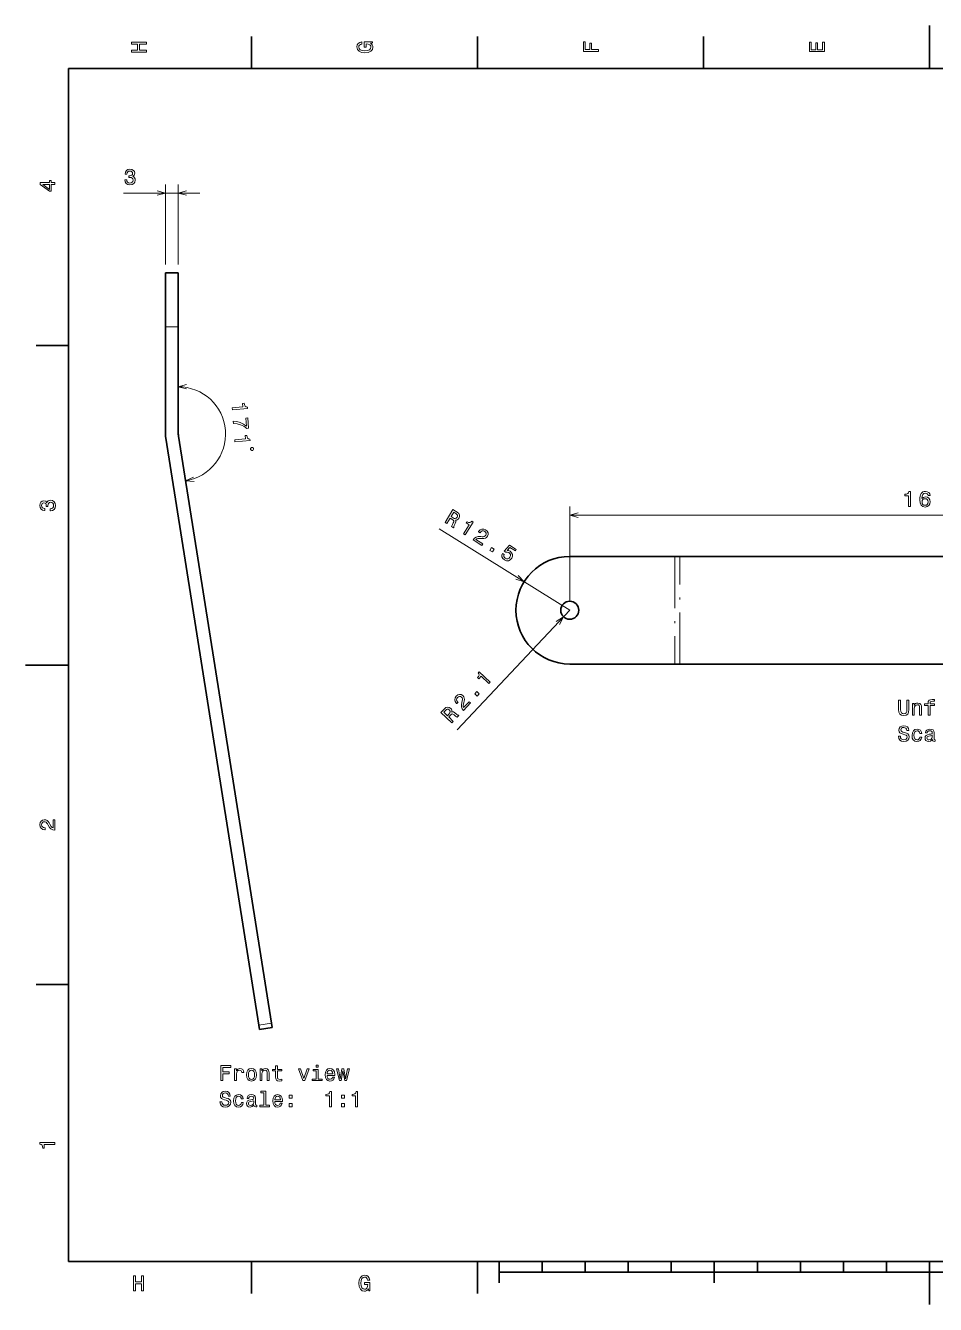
# Model space of a CAD drawing. Extents: x 0 to 420, y 0 to 297.
# Drawn here: x 0 to 211.4, y 0 to 297 of the extents above; entities that cross this region are included whole.
import ezdxf

# ---------------------------------------------------------------- set-up
doc = ezdxf.new("R2010")
doc.units = 0
doc.linetypes.add('DASHDOT', pattern=[18.5, 12, -3, 0.5, -3])

msp = doc.modelspace()

# ---------------------------------------------------------------- linework, layer by layer
at = {"color": 7, "lineweight": 35, "ltscale": 0.25}
for p, q in [((210, 287), (210, 297)), ((10, 148.5), (0, 148.5)), ((210, 10), (210, 0))]:
    msp.add_line(p, q, dxfattribs=at)
at = {"color": 7, "lineweight": 35, "ltscale": 0.1875}
for p, q in [((52.5, 287), (52.5, 294.5)), ((105, 287), (105, 294.5)), ((157.5, 287), (157.5, 294.5)), ((10, 222.699997), (2.5, 222.699997)), ((10, 74.300003), (2.5, 74.300003)), ((52.5, 10), (52.5, 2.5)), ((105, 10), (105, 2.5))]:
    msp.add_line(p, q, dxfattribs=at)
at = {"color": 7, "lineweight": 35}
for p, q in [((410, 287), (10, 287)), ((10, 287), (10, 10)), ((32.469357, 227.042053), (32.469357, 202.607666)), ((35.469357, 227.042053), (35.469357, 202.607666)), ((32.580162, 201.199738), (54.181099, 64.816803)), ((35.543228, 201.669067), (57.144161, 65.286102)), ((150.86026, 173.713226), (126.425873, 173.713226)), ((290.074463, 173.713226), (151.991486, 173.713226)), ((126.425873, 148.713226), (150.86026, 148.713226)), ((151.991486, 148.713226), (283.042664, 148.713226)), ((10, 10), (410, 10)), ((110, 7.5), (310, 7.5))]:
    msp.add_line(p, q, dxfattribs=at)
at = {"color": 7, "lineweight": 13, "ltscale": 0.464034}
for p, q in [((32.469357, 241.542053), (32.469357, 260.103394)), ((35.469357, 241.542053), (35.469357, 260.103394))]:
    msp.add_line(p, q, dxfattribs=at)
at = {"color": 7, "lineweight": 13, "ltscale": 0.442098}
msp.add_line((22.785418, 258.103394), (40.469357, 258.103394), dxfattribs=at)
at = {"color": 7, "lineweight": 35, "ltscale": 0.3125}
for p, q in [((32.469357, 239.542053), (32.469357, 227.042053)), ((35.469357, 239.542053), (35.469357, 227.042053))]:
    msp.add_line(p, q, dxfattribs=at)
at = {"color": 7, "lineweight": 35, "ltscale": 0.075}
for p, q in [((35.469357, 239.542053), (32.469357, 239.542053)), ((57.300598, 64.298431), (54.337532, 63.829132))]:
    msp.add_line(p, q, dxfattribs=at)
at = {"color": 7, "lineweight": 13, "ltscale": 0.075}
for p, q in [((32.469357, 227.042053), (35.469357, 227.042053)), ((57.144161, 65.286102), (54.181099, 64.816803))]:
    msp.add_line(p, q, dxfattribs=at)
at = {"color": 7, "lineweight": 13}
for p, q in [((126.425873, 163.213226), (126.425873, 185.291077)), ((126.425873, 183.291077), (291.425873, 183.291077)), ((126.425873, 161.213226), (96.051651, 180.124146)), ((126.425873, 161.213226), (100.231491, 133.413803))]:
    msp.add_line(p, q, dxfattribs=at)
at = {"color": 7, "lineweight": 35, "ltscale": 0.028281}
for p, q in [((151.991486, 173.713226), (150.86026, 173.713226)), ((150.86026, 148.713226), (151.991486, 148.713226))]:
    msp.add_line(p, q, dxfattribs=at)
at = {"color": 7, "linetype": 'DASHDOT', "lineweight": 13}
for p, q in [((150.86026, 173.713226), (150.86026, 148.713226)), ((151.991486, 148.713226), (151.991486, 173.713226))]:
    msp.add_line(p, q, dxfattribs=at)
at = {"color": 7, "lineweight": 35, "ltscale": 0.025}
for p, q in [((54.181099, 64.816803), (54.337532, 63.829132)), ((57.144161, 65.286102), (57.300598, 64.298431))]:
    msp.add_line(p, q, dxfattribs=at)
at = {"color": 7, "lineweight": 35, "ltscale": 0.125}
for p, q in [((110, 10), (110, 5)), ((160, 10), (160, 5))]:
    msp.add_line(p, q, dxfattribs=at)
at = {"color": 7, "lineweight": 35, "ltscale": 0.0625}
for p, q in [((120, 10), (120, 7.5)), ((130, 10), (130, 7.5)), ((140, 10), (140, 7.5)), ((150, 10), (150, 7.5)), ((170, 10), (170, 7.5)), ((180, 10), (180, 7.5)), ((190, 10), (190, 7.5)), ((200, 10), (200, 7.5))]:
    msp.add_line(p, q, dxfattribs=at)
at = {"color": 7, "lineweight": 13}
for points in [[(28.083214, 290.829987), (28.083214, 291.299011), (26.439121, 291.299011), (26.439121, 292.701019), (28.083214, 292.701019), (28.083214, 293.164978), (24.583214, 293.164978), (24.583214, 292.701019), (26.010447, 292.701019), (26.010447, 291.299011), (24.583214, 291.299011), (24.583214, 290.829987)], [(80.114197, 292.922913), (80.583214, 293.008667), (80.583214, 293.260803), (78.692001, 293.260803), (78.692001, 291.984863), (79.120674, 291.984863), (79.120674, 292.771606), (79.15094, 292.771606), (79.614914, 292.71109), (79.957855, 292.549713), (80.174713, 292.302612), (80.245316, 291.994965), (80.154541, 291.652039), (79.882202, 291.384735), (79.433357, 291.213257), (78.818085, 291.15274), (78.207855, 291.208221), (77.759003, 291.3797), (77.486671, 291.652039), (77.390854, 292.020172), (77.441284, 292.272339), (77.582497, 292.479126), (77.819527, 292.630402), (78.137245, 292.716156), (78.137245, 293.215424), (77.653099, 293.08429), (77.289986, 292.837189), (77.068085, 292.489197), (76.987396, 292.050446), (77.113472, 291.475525), (77.481628, 291.041779), (78.0616, 290.764404), (78.833214, 290.668579), (79.609871, 290.764404), (80.189842, 291.041779), (80.557999, 291.450287), (80.679039, 291.964691), (80.638687, 292.252167), (80.537827, 292.509369), (80.361313, 292.731262)], [(133.083206, 290.966156), (133.083206, 291.43515), (131.474411, 291.43515), (131.474411, 292.907776), (131.055832, 292.907776), (131.055832, 291.43515), (130.006836, 291.43515), (130.006836, 293.245697), (129.583206, 293.245697), (129.583206, 290.966156)], [(185.583206, 290.940918), (185.583206, 293.159943), (185.159576, 293.159943), (185.159576, 291.404907), (183.974411, 291.404907), (183.974411, 292.968292), (183.555832, 292.968292), (183.555832, 291.404907), (182.506836, 291.404907), (182.506836, 293.119598), (182.083206, 293.119598), (182.083206, 290.940918)], [(23.032536, 261.20282), (23.032536, 261.167511), (23.113228, 260.68335), (23.350258, 260.320251), (23.723457, 260.088257), (24.217693, 260.002533), (24.742189, 260.088257), (25.135561, 260.310181), (25.387722, 260.663208), (25.4785, 261.117065), (25.438156, 261.414612), (25.327204, 261.656708), (25.145649, 261.843323), (24.903572, 261.979492), (25.231382, 262.251831), (25.347378, 262.685547), (25.271729, 263.078918), (25.054871, 263.376465), (24.701843, 263.563049), (24.217693, 263.628601), (23.763803, 263.547913), (23.415821, 263.326019), (23.188877, 262.972992), (23.113228, 262.503967), (23.113228, 262.468689), (23.562075, 262.468689), (23.602421, 262.791443), (23.733543, 263.023438), (23.94536, 263.164612), (24.24291, 263.215088), (24.505157, 263.174713), (24.6968, 263.068817), (24.812796, 262.897339), (24.858185, 262.665344), (24.812796, 262.418213), (24.691757, 262.251831), (24.479942, 262.15094), (24.192478, 262.120667), (23.995792, 262.125732), (23.995792, 261.727295), (24.24291, 261.737396), (24.560635, 261.692017), (24.797665, 261.570984), (24.938875, 261.374268), (24.989307, 261.117065), (24.933832, 260.824585), (24.787579, 260.607727), (24.555592, 260.471558), (24.247953, 260.426147), (23.930229, 260.476593), (23.698242, 260.627869), (23.551989, 260.869965), (23.496513, 261.20282)], [(6.833213, 260.077362), (6.833213, 260.53125), (5.965778, 260.53125), (5.965778, 261.030548), (5.56232, 261.030548), (5.56232, 260.53125), (3.408862, 260.53125), (3.408862, 260.072327), (5.521974, 258.539185), (5.965778, 258.539185), (5.965778, 260.077362)], [(5.56232, 258.96283), (3.993876, 260.077362), (5.56232, 260.077362)], [(48.011887, 208.248505), (48.047894, 207.790985), (51.562241, 208.067566), (51.535336, 208.409454), (51.221527, 208.4758), (51.001144, 208.640564), (50.858719, 208.907593), (50.788422, 209.28653), (50.431458, 209.258453), (50.49556, 208.44397)], [(48.257133, 205.132324), (48.297096, 204.624542), (49.139725, 204.523895), (49.936935, 204.293243), (50.688339, 203.937561), (51.404388, 203.452606), (51.821686, 203.485443), (51.633339, 205.878632), (51.175819, 205.842621), (51.32618, 203.932098), (50.60392, 204.431732), (49.862175, 204.793243), (49.085068, 205.025482)], [(48.598137, 200.799469), (48.634144, 200.341949), (52.148491, 200.61853), (52.121586, 200.960419), (51.807777, 201.026764), (51.587395, 201.191528), (51.444969, 201.458557), (51.374672, 201.837494), (51.017708, 201.809418), (51.08181, 200.994934)], [(52.26849, 198.77243), (52.286797, 198.539825), (52.53772, 198.325531), (52.770332, 198.343842), (52.984642, 198.594757), (52.966331, 198.827362), (52.715412, 199.041656), (52.482796, 199.023376)], [(205.099075, 185.291077), (205.558014, 185.291077), (205.558014, 188.816284), (205.215073, 188.816284), (205.124283, 188.508652), (204.942734, 188.30188), (204.665359, 188.180847), (204.282074, 188.140503), (204.282074, 187.78244), (205.099075, 187.78244)], [(210.136246, 187.847992), (210.040436, 188.2565), (209.818527, 188.559082), (209.475586, 188.750732), (209.031784, 188.816284), (208.734222, 188.780991), (208.47702, 188.685165), (208.250076, 188.528824), (208.058441, 188.306931), (207.907135, 188.029541), (207.796188, 187.69165), (207.725586, 187.293243), (207.705414, 186.844391), (207.786102, 186.12825), (208.033218, 185.608795), (208.431641, 185.296112), (208.976303, 185.190216), (209.4655, 185.280991), (209.838699, 185.518021), (210.08078, 185.89122), (210.166504, 186.36528), (210.08078, 186.844391), (209.848785, 187.212555), (209.490723, 187.444534), (209.046906, 187.525223), (208.56781, 187.424362), (208.209732, 187.136902), (208.285385, 187.69165), (208.446762, 188.090073), (208.693878, 188.327103), (209.036819, 188.407791), (209.288986, 188.367447), (209.480621, 188.261536), (209.606705, 188.085022), (209.672272, 187.847992)], [(209.677307, 186.360245), (209.621841, 186.042511), (209.480621, 185.800446), (209.253677, 185.639069), (208.971268, 185.588623), (208.673706, 185.639069), (208.446762, 185.795395), (208.300507, 186.037476), (208.255127, 186.355194), (208.305557, 186.667877), (208.446762, 186.904907), (208.678757, 187.056213), (208.99144, 187.111679), (209.263763, 187.056213), (209.480621, 186.909958), (209.621841, 186.672913)], [(5.73379, 184.329117), (5.769093, 184.329117), (6.253242, 184.409805), (6.616354, 184.646835), (6.848343, 185.020035), (6.934078, 185.514282), (6.848343, 186.038773), (6.626441, 186.432144), (6.273415, 186.684311), (5.819525, 186.775085), (5.521974, 186.734741), (5.279899, 186.623795), (5.0933, 186.44223), (4.957133, 186.20015), (4.684798, 186.527969), (4.251081, 186.643967), (3.857709, 186.568314), (3.560158, 186.351456), (3.373559, 185.998428), (3.307997, 185.514282), (3.388689, 185.060394), (3.610591, 184.712402), (3.963617, 184.485458), (4.432637, 184.409805), (4.46794, 184.409805), (4.46794, 184.858658), (4.145173, 184.899002), (3.913184, 185.030121), (3.771974, 185.241943), (3.721542, 185.53949), (3.761888, 185.801743), (3.867795, 185.993378), (4.039265, 186.109375), (4.271254, 186.15477), (4.518372, 186.109375), (4.684798, 185.988342), (4.785663, 185.77652), (4.815922, 185.489059), (4.810879, 185.292374), (5.209294, 185.292374), (5.199208, 185.53949), (5.244596, 185.857224), (5.365634, 186.094254), (5.56232, 186.235458), (5.819525, 186.285889), (6.112032, 186.230423), (6.328891, 186.084167), (6.465058, 185.852173), (6.510447, 185.54454), (6.460014, 185.226807), (6.308718, 184.994827), (6.066643, 184.848572), (5.73379, 184.793091)], [(97.442657, 181.614075), (97.840813, 181.36618), (98.621811, 182.62059), (99.028526, 182.367371), (99.320221, 182.167938), (99.471275, 181.990723), (99.486069, 181.785461), (99.371613, 181.506226), (99.15313, 181.107574), (99.021545, 180.838989), (98.97963, 180.657166), (99.429161, 180.377289), (99.479813, 180.458618), (99.455971, 180.639801), (99.560333, 180.883759), (99.828896, 181.381912), (99.977356, 181.782578), (99.948189, 181.9552), (99.844704, 182.132492), (100.082596, 182.132904), (100.295761, 182.208115), (100.490105, 182.348511), (100.657066, 182.559433), (100.82103, 182.956375), (100.817711, 183.332703), (100.636436, 183.671326), (100.285774, 183.966873), (99.292519, 184.585266)], [(99.947891, 183.672272), (100.193054, 183.483978), (100.326508, 183.288025), (100.348808, 183.066223), (100.240738, 182.806763), (100.04332, 182.585098), (99.834435, 182.507217), (99.589516, 182.552765), (99.306473, 182.699295), (98.848373, 182.984497), (99.464104, 183.97348)], [(101.746544, 178.934479), (102.136139, 178.69191), (103.999321, 181.684509), (103.708199, 181.865768), (103.468536, 181.652588), (103.205124, 181.573029), (102.905685, 181.616882), (102.558983, 181.785202), (102.369736, 181.481232), (103.063301, 181.049423)], [(103.950539, 177.562271), (105.992699, 176.290833), (106.221931, 176.659012), (104.607895, 177.66391), (104.823082, 177.809158), (105.081161, 177.880157), (105.745636, 177.88826), (106.078194, 177.859436), (106.475372, 177.867615), (106.809868, 177.95639), (107.082726, 178.137024), (107.304131, 178.397217), (107.455246, 178.802155), (107.429955, 179.209991), (107.23365, 179.581726), (106.875481, 179.893829), (106.419167, 180.076935), (105.981354, 180.070297), (105.580223, 179.874481), (105.247833, 179.493286), (105.210518, 179.43335), (105.600113, 179.190796), (105.621437, 179.225037), (105.841225, 179.492172), (106.090096, 179.634277), (106.359482, 179.656647), (106.632835, 179.551819), (106.854492, 179.354401), (106.971947, 179.132751), (106.987869, 178.891144), (106.90007, 178.654709), (106.74749, 178.47644), (106.562195, 178.360107), (106.334564, 178.299835), (106.066223, 178.288696), (105.728333, 178.30896), (105.143509, 178.304733), (104.67218, 178.206085), (104.283409, 177.97287), (103.958534, 177.575119)], [(107.871323, 175.121201), (108.462135, 174.753357), (108.859299, 175.391266), (108.268478, 175.759109)], [(110.758995, 174.398636), (110.634605, 173.988922), (110.673798, 173.58432), (110.875427, 173.221146), (111.229324, 172.911713), (111.709709, 172.719543), (112.178543, 172.718765), (112.60051, 172.919418), (112.94841, 173.296906), (113.12352, 173.740372), (113.112595, 174.180847), (112.916779, 174.581985), (112.546814, 174.913315), (112.193733, 175.061859), (111.857452, 175.07518), (112.475784, 175.801132), (113.777283, 174.990829), (113.995857, 175.341888), (112.407509, 176.330795), (111.191132, 174.901886), (111.533638, 174.688644), (111.907227, 174.73526), (112.269348, 174.610809), (112.514038, 174.393112), (112.638519, 174.125504), (112.640625, 173.833099), (112.519798, 173.534058), (112.304779, 173.293655), (112.03717, 173.169159), (111.744751, 173.167053), (111.445717, 173.287888), (111.237465, 173.459137), (111.123238, 173.666885), (111.090759, 173.90097), (111.15715, 174.150742)], [(107.646698, 144.199753), (107.961426, 144.533768), (105.39576, 146.951309), (105.160576, 146.701706), (105.32222, 146.424667), (105.348198, 146.150726), (105.246071, 145.865845), (105.012581, 145.559219), (105.273186, 145.31366), (105.833473, 145.908279)], [(101.740852, 137.932022), (103.390587, 139.682846), (103.074928, 139.980286), (101.771049, 138.596512), (101.671165, 138.836151), (101.652527, 139.103165), (101.775826, 139.756149), (101.869766, 140.076462), (101.940201, 140.467438), (101.919228, 140.812881), (101.796051, 141.116028), (101.584709, 141.38446), (101.217598, 141.612579), (100.81279, 141.668335), (100.409615, 141.549316), (100.032906, 141.259842), (99.763283, 140.848679), (99.683319, 140.418182), (99.796059, 139.986282), (100.104095, 139.585159), (100.155487, 139.536728), (100.470215, 139.870743), (100.440849, 139.898422), (100.222382, 140.166641), (100.13224, 140.43866), (100.163506, 140.707169), (100.320267, 140.954437), (100.557571, 141.132736), (100.79805, 141.204102), (101.03804, 141.171997), (101.25248, 141.03923), (101.39711, 140.854446), (101.474548, 140.649811), (101.48867, 140.414764), (101.446609, 140.149506), (101.360008, 139.822281), (101.248634, 139.248138), (101.252251, 138.766617), (101.404083, 138.339432), (101.729843, 137.942398)], [(104.908203, 141.293457), (105.38549, 141.799988), (104.838585, 142.315308), (104.361305, 141.808792)], [(202.812851, 138.188004), (202.883453, 137.557602), (203.105362, 137.108765), (203.478561, 136.851547), (204.018173, 136.760773), (204.552765, 136.851547), (204.925964, 137.108765), (205.147858, 137.552567), (205.223511, 138.188004), (205.223511, 140.356598), (204.754486, 140.356598), (204.754486, 138.162796), (204.709106, 137.734116), (204.572937, 137.426483), (204.340942, 137.244919), (204.018173, 137.184402), (203.685333, 137.244919), (203.453339, 137.426483), (203.317169, 137.72908), (203.276825, 138.162796), (203.276825, 140.356598), (202.812851, 140.356598)], [(206.010254, 136.856598), (206.454056, 136.856598), (206.454056, 138.419998), (206.499451, 138.778061), (206.645706, 139.040314), (206.87265, 139.201706), (207.175247, 139.262222), (207.417313, 139.211792), (207.568619, 139.075623), (207.644257, 138.848679), (207.669479, 138.546082), (207.669479, 136.856598), (208.113281, 136.856598), (208.113281, 138.636856), (208.093109, 138.994934), (208.002335, 139.29248), (207.704773, 139.564804), (207.240799, 139.660629), (206.983597, 139.625336), (206.766739, 139.52951), (206.580139, 139.368118), (206.433884, 139.15126), (206.433884, 139.564804), (206.010254, 139.564804)], [(209.661545, 139.095795), (209.661545, 136.856598), (210.105362, 136.856598), (210.105362, 139.095795), (211.113998, 139.095795), (211.113998, 139.47403), (210.105362, 139.47403), (210.105362, 139.640457), (210.140656, 139.842194), (210.256653, 139.978363), (210.453339, 140.059052), (210.735764, 140.08931), (211.113998, 140.069138), (211.113998, 140.452423), (210.634888, 140.477631), (210.201172, 140.432251), (209.89859, 140.296082), (209.717026, 140.059052), (209.661545, 139.721146), (209.661545, 139.47403), (208.849594, 139.47403), (208.849594, 139.095795)], [(99.045647, 135.071671), (99.367294, 135.413025), (98.29184, 136.426392), (98.620407, 136.775085), (98.873512, 137.021637), (99.07708, 137.13472), (99.281212, 137.108673), (99.532356, 136.94133), (99.87999, 136.648407), (100.117302, 136.466385), (100.28727, 136.389374), (100.650421, 136.77478), (100.580681, 136.840485), (100.398361, 136.852905), (100.179825, 137.003387), (99.744522, 137.365051), (99.381081, 137.589722), (99.2061, 137.595215), (99.011848, 137.528793), (99.058434, 137.762085), (99.026802, 137.985901), (98.927559, 138.204147), (98.753769, 138.40947), (98.397034, 138.648605), (98.027451, 138.719681), (97.659706, 138.608856), (97.30072, 138.323471), (96.498329, 137.471909)], [(97.522789, 137.934052), (97.755783, 138.137207), (97.974236, 138.229324), (98.196083, 138.207382), (98.429092, 138.050186), (98.607391, 137.812881), (98.642479, 137.592728), (98.549454, 137.361633), (98.349915, 137.113098), (97.979851, 136.720367), (97.131966, 137.519287)], [(203.221344, 131.964661), (202.762421, 131.964661), (202.863281, 131.430084), (203.115448, 131.036713), (203.503769, 130.799683), (204.028259, 130.713943), (204.547714, 130.794632), (204.93605, 131.016541), (205.183167, 131.364517), (205.273941, 131.823456), (205.198288, 132.237), (204.986481, 132.504288), (204.643539, 132.680801), (204.184601, 132.811935), (203.791229, 132.907745), (203.534027, 133.018707), (203.387772, 133.180084), (203.342392, 133.432251), (203.387772, 133.659195), (203.518906, 133.830658), (203.720627, 133.946655), (203.998001, 133.987), (204.280426, 133.936569), (204.502335, 133.8004), (204.64859, 133.573456), (204.719193, 133.265823), (205.178116, 133.265823), (205.178116, 133.275909), (205.097427, 133.749969), (204.860397, 134.102997), (204.487198, 134.324905), (203.98288, 134.400543), (203.528992, 134.324905), (203.175964, 134.113083), (202.94902, 133.785278), (202.868317, 133.361649), (202.933884, 132.983398), (203.125534, 132.726196), (203.428116, 132.554718), (203.84166, 132.423599), (204.250168, 132.307602), (204.5578, 132.196655), (204.7444, 132.035278), (204.809967, 131.773026), (204.749451, 131.505737), (204.593109, 131.304001), (204.356079, 131.177917), (204.048431, 131.137573), (203.705505, 131.193054), (203.443253, 131.354431), (203.276825, 131.616684)], [(207.735031, 132.620285), (208.173798, 132.620285), (208.083023, 133.023743), (207.866165, 133.341476), (207.528259, 133.538162), (207.089508, 133.6138), (206.605362, 133.512939), (206.237198, 133.230515), (206.005219, 132.771591), (205.924515, 132.156311), (206.000168, 131.546082), (206.227112, 131.092194), (206.585175, 130.809769), (207.074371, 130.713943), (207.508087, 130.789597), (207.845993, 131.001404), (208.077972, 131.334259), (208.178848, 131.778061), (207.755219, 131.778061), (207.679565, 131.495651), (207.538345, 131.283829), (207.336624, 131.15271), (207.089508, 131.112366), (206.781876, 131.177917), (206.559967, 131.379654), (206.423798, 131.707458), (206.378403, 132.171448), (206.423798, 132.625336), (206.565002, 132.95314), (206.791962, 133.154877), (207.089508, 133.225479), (207.351746, 133.180084), (207.548431, 133.064087), (207.679565, 132.872452)], [(210.65506, 131.162796), (210.65506, 131.147659), (210.680283, 130.976196), (210.755936, 130.855164), (211.073654, 130.759338), (211.32077, 130.799683), (211.32077, 131.142624), (211.214859, 131.127487), (211.073654, 131.193054), (211.048431, 131.394791), (211.048431, 132.796799), (210.987915, 133.154877), (210.811401, 133.407028), (210.503769, 133.558334), (210.070053, 133.6138), (209.646423, 133.553284), (209.33374, 133.381821), (209.137054, 133.114517), (209.071487, 132.761505), (209.071487, 132.731232), (209.46991, 132.731232), (209.505219, 132.943054), (209.616165, 133.094345), (209.797714, 133.185135), (210.054916, 133.220428), (210.302048, 133.195221), (210.478561, 133.119568), (210.584457, 132.988449), (210.619766, 132.806885), (210.599594, 132.595078), (210.518906, 132.489166), (210.317169, 132.438736), (209.938934, 132.398392), (209.505219, 132.307602), (209.197571, 132.146225), (209.016022, 131.894058), (208.960541, 131.520859), (209.010971, 131.188004), (209.167313, 130.940887), (209.419479, 130.784546), (209.767456, 130.72908), (210.236481, 130.834991)], [(210.60463, 131.757889), (210.544113, 131.495651), (210.382736, 131.293915), (210.140656, 131.162796), (209.843109, 131.117401), (209.651459, 131.142624), (209.515305, 131.223312), (209.429565, 131.364517), (209.404343, 131.561203), (209.424515, 131.737717), (209.505219, 131.8638), (209.827972, 132.00502), (210.236481, 132.065536), (210.60463, 132.186569)], [(6.833213, 110.169449), (6.833213, 112.575073), (6.399496, 112.575073), (6.399496, 110.673775), (6.162464, 110.779686), (5.965778, 110.961243), (5.607709, 111.521034), (5.456412, 111.818588), (5.239553, 112.151443), (4.987392, 112.388474), (4.689842, 112.524643), (4.351945, 112.575073), (3.928314, 112.489334), (3.595461, 112.252304), (3.383646, 111.889191), (3.307997, 111.420174), (3.393732, 110.93602), (3.630764, 110.567871), (4.009006, 110.330833), (4.508286, 110.250145), (4.578891, 110.250145), (4.578891, 110.709076), (4.538545, 110.709076), (4.195605, 110.754463), (3.943444, 110.890633), (3.782061, 111.107491), (3.726585, 111.394958), (3.777017, 111.687462), (3.903098, 111.90432), (4.099784, 112.045532), (4.346902, 112.095963), (4.578891, 112.060661), (4.775577, 111.964844), (4.947046, 111.803459), (5.098343, 111.581558), (5.259727, 111.284004), (5.572406, 110.789772), (5.90526, 110.441788), (6.308718, 110.235016), (6.818084, 110.169449)], [(45.369125, 51.972504), (45.838146, 51.972504), (45.838146, 53.581295), (47.310768, 53.581295), (47.310768, 53.999882), (45.838146, 53.999882), (45.838146, 55.048874), (47.648663, 55.048874), (47.648663, 55.472504), (45.369125, 55.472504)], [(48.561489, 51.972504), (49.005291, 51.972504), (49.005291, 53.520775), (49.050682, 53.893974), (49.186848, 54.161263), (49.408752, 54.322647), (49.706303, 54.378124), (49.928204, 54.342819), (50.094631, 54.241955), (50.195496, 54.070488), (50.230797, 53.838497), (50.679646, 53.838497), (50.619125, 54.246998), (50.452698, 54.539505), (50.175323, 54.716019), (49.797081, 54.776539), (49.539875, 54.736191), (49.317974, 54.635326), (49.121288, 54.46386), (48.964947, 54.231869), (48.964947, 54.680717), (48.561489, 54.680717)], [(51.299961, 53.324089), (51.380653, 52.708817), (51.61264, 52.254925), (51.980797, 51.972504), (52.475033, 51.876682), (52.964226, 51.972504), (53.332382, 52.249882), (53.564369, 52.703773), (53.650105, 53.324089), (53.564369, 53.939362), (53.332382, 54.398296), (52.964226, 54.675674), (52.475033, 54.776539), (51.980797, 54.675674), (51.61264, 54.393253), (51.380653, 53.939362)], [(51.753853, 53.329132), (51.79924, 53.783024), (51.940453, 54.110832), (52.167397, 54.312561), (52.475033, 54.383167), (52.777626, 54.312561), (53.00457, 54.115875), (53.145782, 53.783024), (53.196213, 53.329132), (53.145782, 52.870197), (53.00457, 52.537346), (52.777626, 52.335617), (52.475033, 52.270054), (52.167397, 52.335617), (51.940453, 52.537346), (51.79924, 52.870197)], [(54.46711, 51.972504), (54.910912, 51.972504), (54.910912, 53.535904), (54.956303, 53.893974), (55.102554, 54.156219), (55.329498, 54.317604), (55.632095, 54.378124), (55.874168, 54.32769), (56.025467, 54.191525), (56.101112, 53.964577), (56.126331, 53.661983), (56.126331, 51.972504), (56.570133, 51.972504), (56.570133, 53.752762), (56.549961, 54.110832), (56.459183, 54.408382), (56.161633, 54.680717), (55.697655, 54.776539), (55.440453, 54.741234), (55.223595, 54.645416), (55.036995, 54.484032), (54.890739, 54.267174), (54.890739, 54.680717), (54.46711, 54.680717)], [(58.098232, 54.211697), (58.098232, 52.855068), (58.12849, 52.416309), (58.269703, 52.113712), (58.552124, 51.937202), (59.031227, 51.876682), (59.555725, 51.901897), (59.555725, 52.285183), (59.17244, 52.254925), (58.824455, 52.295269), (58.637856, 52.421352), (58.557167, 52.633167), (58.542038, 52.930717), (58.542038, 54.211697), (59.555725, 54.211697), (59.555725, 54.589939), (58.542038, 54.589939), (58.542038, 55.381725), (58.098232, 55.381725), (58.098232, 54.589939), (57.331661, 54.589939), (57.331661, 54.211697)], [(64.387138, 51.972504), (64.856155, 51.972504), (65.844627, 54.680717), (65.385696, 54.680717), (64.624168, 52.496998), (63.847511, 54.680717), (63.383537, 54.680717)], [(67.967834, 52.345703), (67.967834, 54.589939), (66.828064, 54.589939), (66.828064, 54.211697), (67.524025, 54.211697), (67.524025, 52.345703), (66.616241, 52.345703), (66.616241, 51.972504), (68.885696, 51.972504), (68.885696, 52.345703)], [(67.982956, 55.59354), (67.513939, 55.59354), (67.513939, 55.089218), (67.982956, 55.089218)], [(70.035553, 53.198009), (71.810768, 53.198009), (71.815811, 53.404781), (71.735123, 53.984753), (71.513214, 54.418468), (71.160194, 54.680717), (70.69117, 54.776539), (70.232239, 54.675674), (69.879211, 54.393253), (69.652267, 53.934319), (69.571579, 53.329132), (69.647224, 52.708817), (69.874168, 52.254925), (70.222153, 51.972504), (70.676041, 51.876682), (71.069412, 51.942245), (71.392181, 52.113712), (71.629211, 52.386047), (71.765381, 52.749161), (71.326614, 52.749161), (71.23584, 52.547432), (71.104721, 52.396133), (70.731522, 52.275097), (70.444054, 52.330574), (70.227196, 52.507088), (70.085983, 52.794548), (70.035553, 53.182877)], [(70.035553, 53.571205), (70.091026, 53.919189), (70.227196, 54.176395), (70.433968, 54.332733), (70.706299, 54.38821), (70.973595, 54.332733), (71.180367, 54.176395), (71.306442, 53.919189), (71.351837, 53.571205)], [(73.323738, 51.972504), (73.727196, 54.272217), (74.130653, 51.972504), (74.554283, 51.972504), (75.219986, 54.680717), (74.791313, 54.680717), (74.342468, 52.381004), (73.944054, 54.680717), (73.505295, 54.680717), (73.106873, 52.381004), (72.658028, 54.680717), (72.234398, 54.680717), (72.900101, 51.972504)], [(45.606155, 47.080574), (45.147224, 47.080574), (45.248089, 46.54599), (45.500248, 46.152618), (45.888577, 45.915588), (46.413074, 45.829853), (46.932526, 45.910545), (47.320854, 46.132446), (47.567974, 46.480431), (47.658752, 46.939362), (47.583103, 47.352909), (47.371288, 47.620197), (47.028347, 47.796711), (46.569412, 47.927837), (46.176041, 48.023659), (45.918839, 48.134609), (45.772583, 48.29599), (45.727196, 48.548153), (45.772583, 48.775097), (45.903706, 48.946568), (46.105438, 49.062561), (46.382813, 49.102909), (46.665234, 49.052475), (46.887138, 48.916309), (47.03339, 48.689362), (47.103996, 48.381725), (47.562931, 48.381725), (47.562931, 48.391811), (47.482239, 48.865875), (47.245205, 49.218903), (46.872005, 49.440804), (46.367683, 49.516453), (45.913795, 49.440804), (45.560768, 49.228989), (45.333824, 48.90118), (45.253132, 48.477547), (45.318691, 48.099304), (45.510334, 47.842102), (45.812931, 47.670631), (46.226475, 47.539509), (46.634975, 47.423512), (46.942612, 47.312561), (47.129211, 47.15118), (47.194775, 46.888931), (47.134254, 46.621639), (46.977913, 46.41991), (46.740883, 46.293831), (46.433247, 46.253483), (46.090305, 46.30896), (45.82806, 46.470345), (45.661633, 46.73259)], [(50.119846, 47.736195), (50.558605, 47.736195), (50.467827, 48.139652), (50.250969, 48.457375), (49.913074, 48.65406), (49.474312, 48.72971), (48.990162, 48.628845), (48.622005, 48.346424), (48.390018, 47.887489), (48.309326, 47.272217), (48.384975, 46.661987), (48.611919, 46.208096), (48.96999, 45.925674), (49.459183, 45.829853), (49.892899, 45.905502), (50.230797, 46.117317), (50.462784, 46.450169), (50.563648, 46.893974), (50.140018, 46.893974), (50.064369, 46.611553), (49.923161, 46.399738), (49.721432, 46.268616), (49.474312, 46.228268), (49.166676, 46.293831), (48.944775, 46.49556), (48.808605, 46.823368), (48.763218, 47.287346), (48.808605, 47.741238), (48.949818, 48.069046), (49.176762, 48.270775), (49.474312, 48.341381), (49.736561, 48.29599), (49.933247, 48.179996), (50.064369, 47.988354)], [(53.039875, 46.278702), (53.039875, 46.263569), (53.06509, 46.092102), (53.140739, 45.971062), (53.458462, 45.87524), (53.705582, 45.915588), (53.705582, 46.258526), (53.599674, 46.243397), (53.458462, 46.30896), (53.433247, 46.510689), (53.433247, 47.912704), (53.372726, 48.270775), (53.196213, 48.522938), (52.888577, 48.674232), (52.454861, 48.72971), (52.031227, 48.669189), (51.718548, 48.497719), (51.521862, 48.230431), (51.456303, 47.877403), (51.456303, 47.847145), (51.854717, 47.847145), (51.890018, 48.05896), (52.000969, 48.210258), (52.182526, 48.301033), (52.439732, 48.336338), (52.686848, 48.311123), (52.863361, 48.235474), (52.969269, 48.104347), (53.00457, 47.922794), (52.984398, 47.710976), (52.903709, 47.605068), (52.701981, 47.554638), (52.323738, 47.51429), (51.890018, 47.423512), (51.582382, 47.262131), (51.400826, 47.009968), (51.345352, 46.636768), (51.395782, 46.303917), (51.552124, 46.056797), (51.804283, 45.900459), (52.152267, 45.844982), (52.621288, 45.95089)], [(55.349674, 49.173512), (55.349674, 46.298874), (54.436848, 46.298874), (54.436848, 45.925674), (56.701256, 45.925674), (56.701256, 46.298874), (55.793476, 46.298874), (55.793476, 49.546711), (54.653709, 49.546711), (54.653709, 49.173512)], [(57.89146, 47.15118), (59.666676, 47.15118), (59.671719, 47.357952), (59.591026, 47.937923), (59.369125, 48.371639), (59.016098, 48.633888), (58.547081, 48.72971), (58.088146, 48.628845), (57.735119, 48.346424), (57.508175, 47.887489), (57.427483, 47.282303), (57.503132, 46.661987), (57.730076, 46.208096), (58.07806, 45.925674), (58.531952, 45.829853), (58.925323, 45.895416), (59.248089, 46.066883), (59.485119, 46.339218), (59.621288, 46.702332), (59.182526, 46.702332), (59.091747, 46.500603), (58.960625, 46.349304), (58.587425, 46.228268), (58.299961, 46.283745), (58.083103, 46.460258), (57.941895, 46.747719), (57.89146, 47.136047)], [(57.89146, 47.524376), (57.946938, 47.87236), (58.083103, 48.129566), (58.289875, 48.285904), (58.56221, 48.341381), (58.829498, 48.285904), (59.036274, 48.129566), (59.162354, 47.87236), (59.207741, 47.524376)], [(61.235123, 47.882446), (61.931084, 47.882446), (61.931084, 48.633888), (61.235123, 48.633888)], [(70.600395, 45.925674), (71.059326, 45.925674), (71.059326, 49.45089), (70.716385, 49.45089), (70.62561, 49.143253), (70.444054, 48.936481), (70.166672, 48.815445), (69.783394, 48.775097), (69.783394, 48.41703), (70.600395, 48.41703)], [(73.379211, 47.882446), (74.07518, 47.882446), (74.07518, 48.633888), (73.379211, 48.633888)], [(76.67244, 45.925674), (77.131371, 45.925674), (77.131371, 49.45089), (76.788437, 49.45089), (76.697655, 49.143253), (76.516098, 48.936481), (76.238724, 48.815445), (75.855438, 48.775097), (75.855438, 48.41703), (76.67244, 48.41703)], [(52.989441, 46.873802), (52.928925, 46.611553), (52.76754, 46.409824), (52.525467, 46.278702), (52.227917, 46.233311), (52.036274, 46.258526), (51.900105, 46.339218), (51.814369, 46.480431), (51.789154, 46.677116), (51.809326, 46.85363), (51.890018, 46.97971), (52.212784, 47.120918), (52.621288, 47.181438), (52.989441, 47.302475)], [(61.235123, 45.925674), (61.931084, 45.925674), (61.931084, 46.677116), (61.235123, 46.677116)], [(73.379211, 45.925674), (74.07518, 45.925674), (74.07518, 46.677116), (73.379211, 46.677116)], [(6.833213, 37.109222), (6.833213, 37.568153), (3.307997, 37.568153), (3.307997, 37.225216), (3.615634, 37.134438), (3.822406, 36.952881), (3.943444, 36.675503), (3.98379, 36.292217), (4.341859, 36.292217), (4.341859, 37.109222)], [(25.079971, 3.166787), (25.548992, 3.166787), (25.548992, 4.810879), (26.95101, 4.810879), (26.95101, 3.166787), (27.414986, 3.166787), (27.414986, 6.666787), (26.95101, 6.666787), (26.95101, 5.239553), (25.548992, 5.239553), (25.548992, 6.666787), (25.079971, 6.666787)], [(79.672913, 3.635807), (79.758644, 3.166787), (80.010803, 3.166787), (80.010803, 5.057997), (78.734871, 5.057997), (78.734871, 4.629323), (79.521614, 4.629323), (79.521614, 4.599063), (79.46109, 4.135087), (79.299713, 3.792147), (79.052589, 3.575288), (78.744957, 3.504683), (78.402016, 3.595461), (78.134727, 3.867795), (77.963257, 4.316643), (77.902733, 4.931916), (77.958214, 5.542147), (78.129684, 5.990994), (78.402016, 6.263329), (78.770172, 6.35915), (79.022331, 6.308718), (79.229103, 6.167507), (79.380402, 5.930475), (79.466141, 5.612752), (79.965416, 5.612752), (79.83429, 6.096902), (79.587173, 6.460014), (79.239189, 6.681916), (78.80043, 6.762608), (78.225502, 6.636527), (77.791786, 6.268372), (77.514404, 5.6884), (77.418587, 4.916787), (77.514404, 4.14013), (77.791786, 3.560158), (78.200287, 3.192003), (78.714699, 3.070965), (79.002159, 3.111311), (79.259361, 3.212176), (79.48127, 3.388689)]]:
    msp.add_lwpolyline(points, close=True, dxfattribs=at)
for points in [[(30.537504, 257.585754), (32.469357, 258.103394), (30.537504, 258.621033)], [(37.401207, 258.621033), (35.469357, 258.103394), (37.401207, 257.585754)], [(37.401207, 213.636566), (35.469357, 213.118958), (37.401207, 212.601318)], [(39.014645, 192.100647), (37.187553, 191.287201), (39.176598, 191.078125)], [(128.357727, 183.808716), (126.425873, 183.291077), (128.357727, 182.773438)], [(113.900894, 168.401489), (115.814453, 167.81987), (114.448067, 169.28035)], [(124.037636, 157.923843), (124.985733, 159.684845), (123.284157, 158.63382)]]:
    msp.add_lwpolyline(points, dxfattribs=at)
at = {"color": 7, "lineweight": 35}
msp.add_circle((126.425873, 161.213226), 2.1, dxfattribs=at)
at = {"color": 7, "lineweight": 13}
msp.add_arc((35.469357, 202.135468), 10.98349, 279.000001, 89.999989, dxfattribs=at)
at = {"color": 7, "lineweight": 35}
for centre, radius, start, end in [((41.469357, 202.607666), 9, 179.999995, 188.999999), ((41.469357, 202.607666), 6, 180.000005, 188.999999), ((126.425873, 161.213226), 12.5, 90.000003, 269.999997)]:
    msp.add_arc(centre, radius, start, end, dxfattribs=at)

doc.saveas('drawing.dxf')
